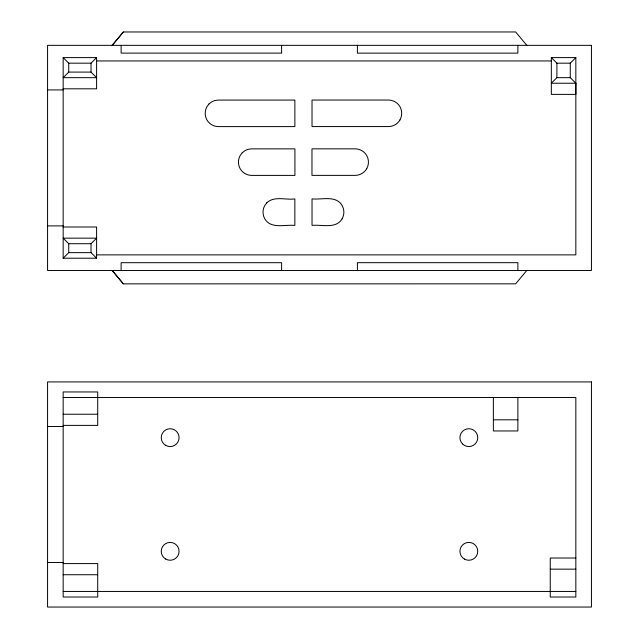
<?xml version="1.0" encoding="UTF-8"?>
<svg xmlns="http://www.w3.org/2000/svg" width="639" height="639" viewBox="0 0 639 639"><rect width="100%" height="100%" fill="white"/><g stroke="black" fill="none" stroke-linecap="round" stroke-linejoin="round"><path stroke-width="0.96" d="M121.122 45.321L121.122 53.117L281.607 53.117L281.607 45.321M357.393 45.337L357.393 53.133L517.878 53.133L517.878 45.345M575.867 83.238L551.337 83.238L556.904 77.662L570.268 77.662L575.851 83.238L575.867 94.38L551.337 94.38L551.337 57.606L575.835 57.606L575.835 254.873L96.601 254.873M526.792 270.465L515.641 283.844L123.351 283.86L112.2 270.497L123.351 283.86M123.351 31.974L112.2 45.337L123.351 31.974L515.641 31.966L526.792 45.345M68.74 72.095L63.165 77.662L96.601 77.662L91.026 72.095L68.74 72.095L68.74 63.173L63.165 57.606L96.601 57.606L96.601 88.813L63.165 88.813M68.74 63.173L91.026 63.173L96.601 57.606M96.601 258.212L63.165 258.212L68.74 252.645L91.026 252.645L96.601 258.212L96.601 227.005L63.165 227.005M91.026 243.723L96.601 238.155L63.165 238.155L68.74 243.723L91.026 243.723L91.026 252.645M570.268 77.662L570.268 63.173L575.835 57.606M96.601 60.945L551.337 60.945M551.337 57.606L556.904 63.173L570.268 63.173M47.566 89.923L63.165 89.923M47.566 225.894L63.165 225.894M63.165 397.522L575.835 397.522L575.835 597.018L550.251 597.018L550.251 558.015L575.835 558.015M63.165 414.24L97.719 414.24M493.364 419.815L517.878 419.815M63.165 425.39L97.719 425.39L97.719 391.955L63.165 391.955L63.165 597.018L97.719 597.018L97.719 563.582L63.165 563.582M47.566 426.501L63.165 426.501M47.566 562.472L63.165 562.472M550.251 569.157L575.835 569.157M63.165 574.733L97.719 574.733M63.165 591.45L575.835 591.45M556.904 63.173L556.904 77.662M517.878 270.473L517.878 262.677L357.393 262.677L357.393 270.473M517.878 397.522L517.878 430.958L493.364 430.958L493.364 397.522M281.607 270.497L281.607 262.693L121.122 262.693L121.122 270.497M91.026 63.173L91.026 72.095M68.74 243.723L68.74 252.645M63.165 57.606L63.165 258.212M208.993 103.957L206.924 106.705A13.491 13.491 0 0 0 206.924 119.964C209.249 123.934 213.57 126.522 218.179 126.602L294.867 126.602L294.867 100.075L218.179 100.075L214.816 100.523L211.685 101.849L208.993 103.957M242.237 152.761L240.168 155.509A13.491 13.491 0 0 0 240.168 168.768C242.501 172.738 246.814 175.318 251.423 175.398L294.922 175.398L294.922 148.871L251.423 148.871L248.06 149.326L244.929 150.652L242.237 152.761M266.814 202.795L264.754 205.534A13.491 13.491 0 0 0 264.754 218.802C270.928 229.337 285.138 224.345 294.851 225.431L294.851 198.905C285.761 200.215 274.315 195.662 266.814 202.795M399.966 119.94C397.634 123.902 393.32 126.49 388.704 126.57L312.024 126.57L312.024 100.043L388.704 100.043C393.32 100.123 397.634 102.711 399.966 106.673A13.491 13.491 0 0 1 399.958 119.94M366.714 168.736C364.39 172.706 360.069 175.294 355.46 175.374L311.968 175.374L311.968 148.847L355.46 148.847C360.069 148.927 364.39 151.507 366.714 155.477A13.491 13.491 0 0 1 366.714 168.736M342.137 218.77C335.962 229.305 321.744 224.313 312.032 225.407L312.032 198.881C321.744 199.967 335.962 194.975 342.137 205.51A13.491 13.491 0 0 1 342.137 218.77M591.434 45.345L47.566 45.345L47.566 270.473L591.434 270.473L591.434 45.345M591.434 381.922L47.566 381.922L47.566 607.05L591.434 607.05L591.434 381.922M165.701 445.367A8.914 8.914 0 0 0 179.072 437.643A8.914 8.914 0 0 0 165.701 429.927A8.914 8.914 0 0 0 165.701 445.367M165.701 559.045A8.914 8.914 0 0 0 179.072 551.329A8.914 8.914 0 0 0 165.701 543.605A8.914 8.914 0 0 0 165.701 559.045M462.54 443.953A8.914 8.914 0 0 0 477.453 439.951A8.914 8.914 0 0 0 466.534 429.033A8.914 8.914 0 0 0 462.54 443.953M464.385 559.045A8.914 8.914 0 0 0 477.756 551.329A8.914 8.914 0 0 0 464.385 543.605A8.914 8.914 0 0 0 464.385 559.045"/></g></svg>
